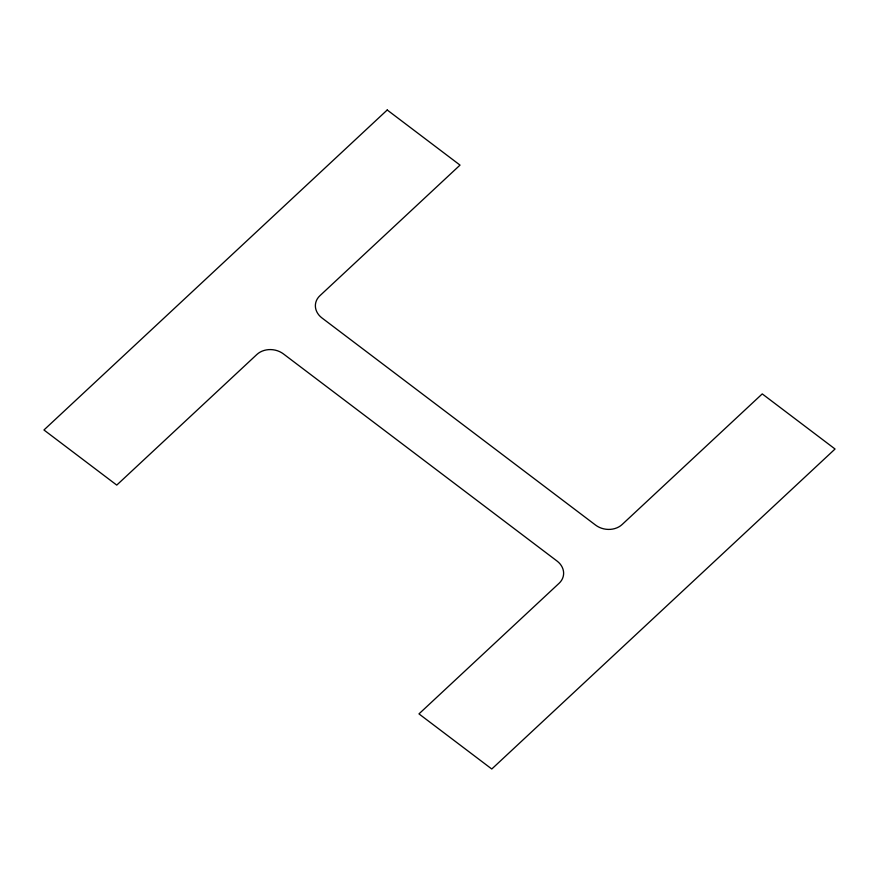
<?xml version="1.0" encoding="UTF-8"?>
<svg xmlns="http://www.w3.org/2000/svg" width="879" height="879" viewBox="0 0 879 879"><rect width="100%" height="100%" fill="white"/><g stroke="black" fill="none" stroke-linecap="round" stroke-linejoin="round"><path stroke-width="1.32" d="M387.221 109.996L43.95 429.985L116.753 485.098L256.877 354.479A18.855 15.646 7.7 0 1 283.379 353.874L557.066 561.066A18.855 15.646 7.7 0 1 559.11 583.271L418.975 713.891L491.779 769.004L835.05 449.015L762.247 393.902L622.123 524.521A18.855 15.646 7.7 0 1 595.621 525.126L321.934 317.934A18.855 15.646 7.7 0 1 319.89 295.729L460.025 165.109L387.221 109.996"/></g></svg>
